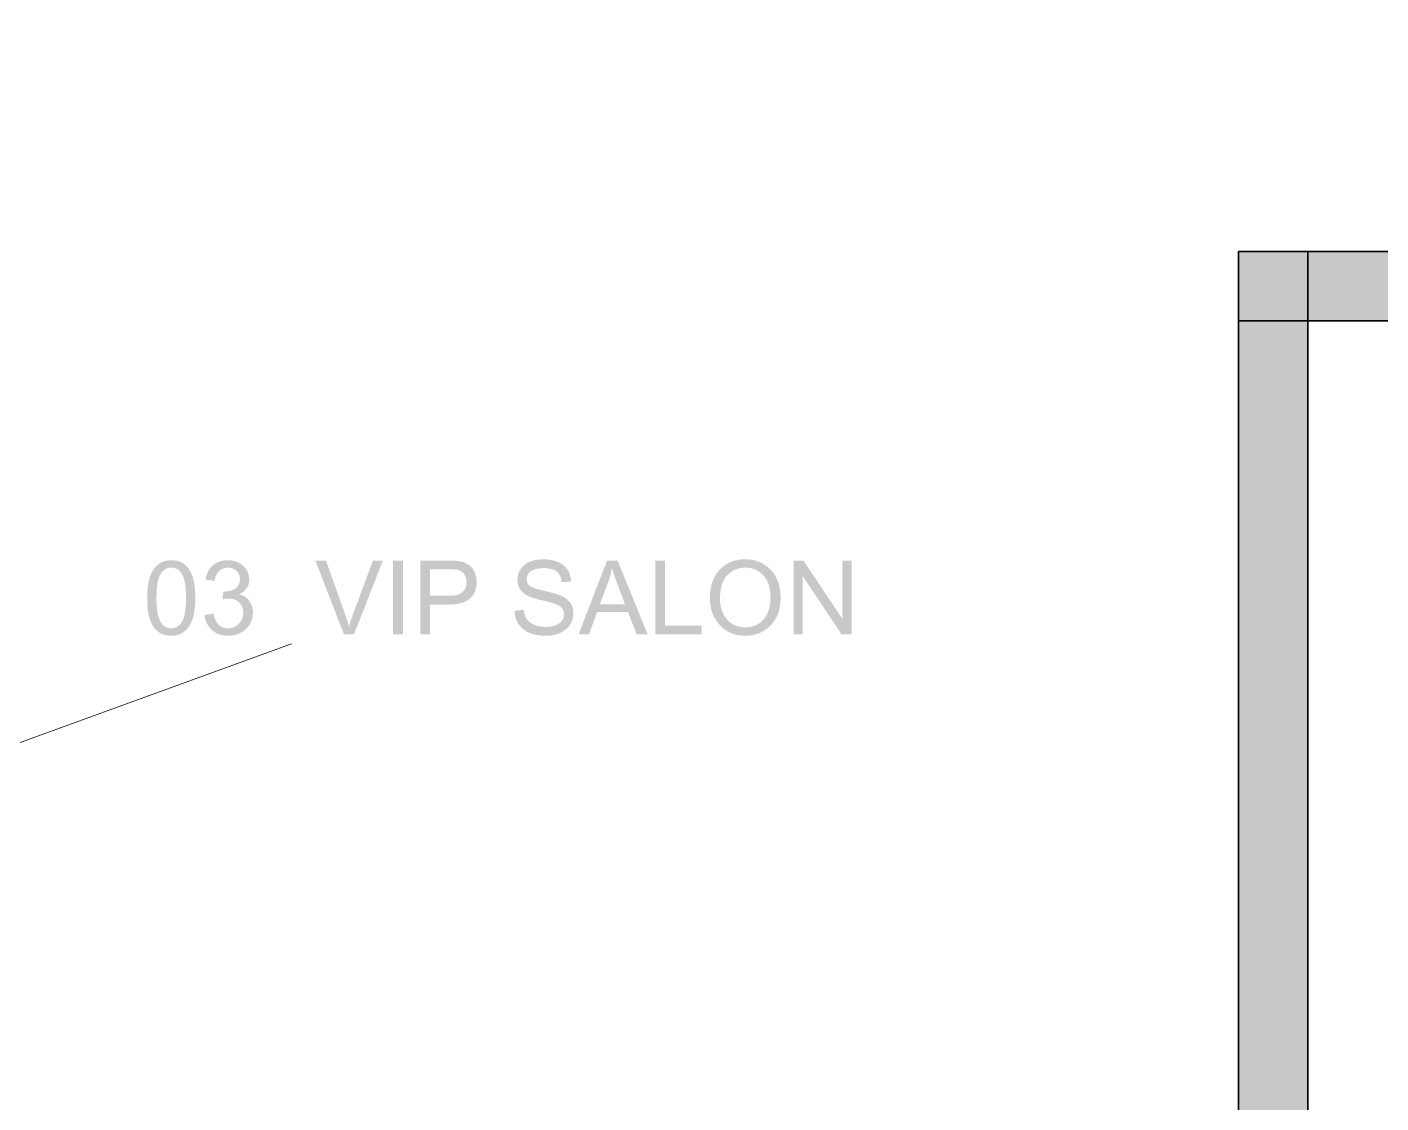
# Model space of a CAD drawing. Header units: millimetres. Extents: x -1336 to 24201, y -1370 to 16142.
# Drawn here: x 3828 to 6758, y 3156 to 5485 of the extents above; entities that cross this region are included whole.
import ezdxf

# ---------------------------------------------------------------- set-up
doc = ezdxf.new("R2010")
doc.units = ezdxf.units.MM
for name, color, linetype, lineweight in [('A-ANNO-TEXT', 7, 'Continuous', 13), ('A-FLOOR-ZONE', 7, 'Continuous', 13), ('A-WALL-EXIST', 7, 'Continuous', 35)]:
    doc.layers.add(name, color=color, linetype=linetype, lineweight=lineweight)

msp = doc.modelspace()

# ---------------------------------------------------------------- hatches: boundary and pattern name
at = {"layer": 'A-ANNO-TEXT'}
h = msp.add_hatch(color=7, dxfattribs=at)
h.paths.add_polyline_path([(4139.5, 4330.8), (4141.2, 4330.7), (4142.8, 4330.7), (4144.3, 4330.6), (4145.9, 4330.4), (4147.4, 4330.3), (4148.9, 4330), (4150.3, 4329.8), (4151.8, 4329.5), (4153.2, 4329.1), (4154.6, 4328.8), (4155.9, 4328.3), (4157.3, 4327.9), (4158.6, 4327.4), (4159.9, 4326.8), (4161.1, 4326.3), (4162.4, 4325.6), (4163.6, 4325), (4164.8, 4324.3), (4165.9, 4323.5), (4167.1, 4322.8), (4168.2, 4322), (4169.3, 4321.1), (4170.3, 4320.2), (4171.3, 4319.3), (4172.3, 4318.3), (4173.3, 4317.3), (4174.3, 4316.2), (4175.2, 4315.1), (4176.1, 4314), (4177, 4312.8), (4177.8, 4311.6), (4178.7, 4310.3), (4179.5, 4309), (4180.3, 4307.7), (4181, 4306.3), (4181.7, 4304.9), (4182.4, 4303.4), (4183.1, 4301.9), (4183.8, 4300.4), (4184.4, 4298.8), (4185, 4297.2), (4185.6, 4295.5), (4186.1, 4293.8), (4186.6, 4292.1), (4187.1, 4290.3), (4187.6, 4288.5), (4188, 4286.6), (4188.5, 4284.7), (4188.9, 4282.8), (4189.2, 4280.8), (4189.6, 4278.8), (4189.9, 4276.7), (4190.2, 4274.6), (4190.4, 4272.5), (4190.7, 4270.3), (4190.9, 4268.1), (4191.1, 4265.8), (4191.3, 4263.5), (4191.4, 4261.2), (4191.5, 4258.8), (4191.6, 4256.4), (4191.7, 4253.9), (4191.7, 4251.4), (4191.7, 4248.9), (4191.7, 4246.3), (4191.7, 4243.8), (4191.6, 4241.3), (4191.5, 4238.9), (4191.4, 4236.5), (4191.2, 4234.1), (4191.1, 4231.8), (4190.9, 4229.6), (4190.7, 4227.3), (4190.4, 4225.1), (4190.1, 4223), (4189.8, 4220.9), (4189.5, 4218.8), (4189.1, 4216.8), (4188.8, 4214.8), (4188.3, 4212.9), (4187.9, 4211), (4187.5, 4209.1), (4187, 4207.3), (4186.5, 4205.5), (4185.9, 4203.8), (4185.3, 4202.1), (4184.8, 4200.4), (4184.1, 4198.8), (4183.5, 4197.2), (4182.8, 4195.7), (4182.1, 4194.2), (4181.4, 4192.8), (4180.6, 4191.4), (4179.9, 4190), (4179.1, 4188.7), (4178.2, 4187.4), (4177.4, 4186.2), (4176.5, 4185), (4175.6, 4183.8), (4174.7, 4182.7), (4173.7, 4181.6), (4172.8, 4180.6), (4171.8, 4179.6), (4170.8, 4178.6), (4169.7, 4177.7), (4168.7, 4176.8), (4167.6, 4175.9), (4166.5, 4175.1), (4165.4, 4174.4), (4164.2, 4173.6), (4163, 4173), (4161.8, 4172.3), (4160.6, 4171.7), (4159.4, 4171.1), (4158.1, 4170.6), (4156.8, 4170.1), (4155.5, 4169.7), (4154.2, 4169.2), (4152.8, 4168.9), (4151.4, 4168.5), (4150, 4168.2), (4148.6, 4168), (4147.1, 4167.8), (4145.7, 4167.6), (4144.2, 4167.4), (4142.7, 4167.4), (4141.1, 4167.3), (4139.5, 4167.3), (4137.9, 4167.3), (4136.3, 4167.4), (4134.8, 4167.5), (4133.2, 4167.6), (4131.7, 4167.8), (4130.2, 4168), (4128.8, 4168.2), (4127.3, 4168.5), (4125.9, 4168.9), (4124.6, 4169.3), (4123.2, 4169.7), (4121.9, 4170.1), (4120.5, 4170.6), (4119.3, 4171.2), (4118, 4171.8), (4116.8, 4172.4), (4115.6, 4173), (4114.4, 4173.7), (4113.2, 4174.5), (4112.1, 4175.2), (4111, 4176.1), (4109.9, 4176.9), (4108.9, 4177.8), (4107.8, 4178.8), (4106.8, 4179.7), (4105.8, 4180.7), (4104.9, 4181.8), (4104, 4182.9), (4103.1, 4184), (4102.2, 4185.2), (4101.3, 4186.4), (4100.5, 4187.7), (4099.7, 4189), (4098.9, 4190.3), (4098.2, 4191.7), (4097.5, 4193.1), (4096.8, 4194.6), (4096.1, 4196.1), (4095.4, 4197.6), (4094.8, 4199.2), (4094.2, 4200.8), (4093.6, 4202.4), (4093.1, 4204.1), (4092.6, 4205.9), (4092.1, 4207.6), (4091.6, 4209.4), (4091.2, 4211.3), (4090.7, 4213.2), (4090.3, 4215.1), (4090, 4217.1), (4089.6, 4219.1), (4089.3, 4221.2), (4089, 4223.3), (4088.8, 4225.4), (4088.5, 4227.6), (4088.3, 4229.8), (4088.1, 4232), (4087.9, 4234.3), (4087.8, 4236.7), (4087.7, 4239), (4087.6, 4241.4), (4087.5, 4243.9), (4087.5, 4246.4), (4087.5, 4248.9), (4087.5, 4251.5), (4087.5, 4254), (4087.6, 4256.5), (4087.7, 4258.9), (4087.8, 4261.3), (4088, 4263.7), (4088.1, 4266), (4088.3, 4268.3), (4088.6, 4270.5), (4088.8, 4272.7), (4089.1, 4274.9), (4089.4, 4277), (4089.7, 4279), (4090.1, 4281.1), (4090.5, 4283), (4090.9, 4285), (4091.3, 4286.9), (4091.8, 4288.8), (4092.2, 4290.6), (4092.8, 4292.4), (4093.3, 4294.1), (4093.9, 4295.8), (4094.5, 4297.5), (4095.1, 4299.1), (4095.7, 4300.7), (4096.4, 4302.2), (4097.1, 4303.7), (4097.8, 4305.1), (4098.6, 4306.5), (4099.3, 4307.9), (4100.1, 4309.2), (4101, 4310.5), (4101.8, 4311.8), (4102.7, 4313), (4103.6, 4314.1), (4104.5, 4315.3), (4105.5, 4316.4), (4106.4, 4317.4), (4107.4, 4318.4), (4108.4, 4319.4), (4109.5, 4320.3), (4110.5, 4321.2), (4111.6, 4322), (4112.7, 4322.9), (4113.8, 4323.6), (4115, 4324.4), (4116.2, 4325.1), (4117.4, 4325.7), (4118.6, 4326.3), (4119.8, 4326.9), (4121.1, 4327.4), (4122.4, 4327.9), (4123.7, 4328.4), (4125, 4328.8), (4126.3, 4329.2), (4127.7, 4329.5), (4129.1, 4329.8), (4130.5, 4330.1), (4132, 4330.3), (4133.5, 4330.4), (4134.9, 4330.6), (4136.5, 4330.7), (4138, 4330.7), (4139.5, 4330.8)])
h.paths.add_polyline_path([(4139.5, 4183.4), (4141.5, 4183.5), (4143.4, 4183.7), (4145.2, 4184), (4147, 4184.4), (4148.7, 4184.9), (4150.3, 4185.6), (4151.9, 4186.4), (4153.4, 4187.3), (4154.9, 4188.3), (4156.3, 4189.4), (4157.6, 4190.7), (4158.9, 4192), (4160.2, 4193.5), (4161.3, 4195.2), (4162.4, 4196.9), (4163.5, 4198.8), (4163.9, 4199.7), (4164.4, 4200.8), (4164.9, 4201.8), (4165.3, 4202.9), (4165.8, 4204), (4166.2, 4205.2), (4166.6, 4206.4), (4167, 4207.6), (4167.4, 4208.9), (4167.7, 4210.2), (4168, 4211.6), (4168.4, 4213), (4168.7, 4214.4), (4169, 4215.9), (4169.2, 4217.4), (4169.5, 4219), (4169.8, 4220.5), (4170, 4222.2), (4170.2, 4223.8), (4170.4, 4225.5), (4170.6, 4227.3), (4170.7, 4229.1), (4170.9, 4230.9), (4171, 4232.7), (4171.1, 4234.6), (4171.2, 4236.5), (4171.3, 4238.5), (4171.4, 4240.5), (4171.5, 4242.6), (4171.5, 4244.6), (4171.5, 4246.8), (4171.5, 4248.9), (4171.5, 4251.9), (4171.5, 4254.8), (4171.4, 4257.6), (4171.3, 4260.4), (4171.2, 4263), (4171, 4265.6), (4170.8, 4268.1), (4170.6, 4270.6), (4170.4, 4272.9), (4170.1, 4275.2), (4169.9, 4277.3), (4169.5, 4279.5), (4169.2, 4281.5), (4168.8, 4283.4), (4168.4, 4285.3), (4168, 4287.1), (4167.5, 4288.8), (4167, 4290.4), (4166.5, 4292), (4166, 4293.6), (4165.4, 4295.1), (4164.8, 4296.5), (4164.2, 4297.9), (4163.5, 4299.2), (4162.9, 4300.5), (4162.1, 4301.7), (4161.4, 4302.8), (4160.6, 4303.9), (4159.8, 4305), (4159, 4306), (4158.2, 4306.9), (4157.3, 4307.8), (4156.4, 4308.6), (4155.4, 4309.4), (4154.5, 4310.1), (4153.5, 4310.8), (4152.5, 4311.4), (4151.4, 4311.9), (4150.3, 4312.5), (4149.2, 4312.9), (4148.1, 4313.3), (4146.9, 4313.7), (4145.7, 4313.9), (4144.5, 4314.2), (4143.3, 4314.4), (4142, 4314.5), (4140.7, 4314.6), (4139.3, 4314.6), (4137.4, 4314.6), (4135.5, 4314.4), (4133.7, 4314.1), (4131.9, 4313.6), (4130.2, 4313.1), (4128.6, 4312.4), (4127, 4311.6), (4125.5, 4310.7), (4124, 4309.7), (4122.6, 4308.5), (4121.3, 4307.2), (4120, 4305.8), (4118.8, 4304.3), (4117.7, 4302.7), (4116.6, 4300.9), (4115.5, 4299), (4115, 4298), (4114.6, 4297), (4114.1, 4295.9), (4113.7, 4294.8), (4113.2, 4293.7), (4112.8, 4292.5), (4112.4, 4291.3), (4112.1, 4290), (4111.7, 4288.7), (4111.3, 4287.4), (4111, 4286), (4110.7, 4284.6), (4110.4, 4283.2), (4110.1, 4281.7), (4109.8, 4280.2), (4109.6, 4278.7), (4109.3, 4277.1), (4109.1, 4275.5), (4108.9, 4273.8), (4108.7, 4272.1), (4108.5, 4270.4), (4108.3, 4268.6), (4108.2, 4266.8), (4108.1, 4265), (4108, 4263.1), (4107.9, 4261.2), (4107.8, 4259.2), (4107.7, 4257.2), (4107.6, 4255.2), (4107.6, 4253.1), (4107.6, 4251), (4107.6, 4248.9), (4107.6, 4246), (4107.6, 4243.1), (4107.7, 4240.3), (4107.8, 4237.6), (4107.9, 4234.9), (4108.1, 4232.4), (4108.3, 4229.9), (4108.5, 4227.5), (4108.7, 4225.2), (4109, 4222.9), (4109.3, 4220.7), (4109.6, 4218.6), (4109.9, 4216.6), (4110.3, 4214.7), (4110.7, 4212.8), (4111.2, 4211), (4111.6, 4209.3), (4112.1, 4207.7), (4112.6, 4206), (4113.2, 4204.5), (4113.8, 4203), (4114.4, 4201.6), (4115, 4200.2), (4115.6, 4198.9), (4116.3, 4197.6), (4117, 4196.4), (4117.8, 4195.2), (4118.5, 4194.1), (4119.3, 4193.1), (4120.2, 4192.1), (4121, 4191.1), (4121.9, 4190.2), (4122.8, 4189.4), (4123.7, 4188.6), (4124.7, 4187.9), (4125.6, 4187.3), (4126.6, 4186.6), (4127.7, 4186.1), (4128.7, 4185.6), (4129.8, 4185.1), (4131, 4184.7), (4132.1, 4184.4), (4133.3, 4184.1), (4134.5, 4183.9), (4135.7, 4183.7), (4137, 4183.5), (4138.2, 4183.5), (4139.5, 4183.4)])
h.paths.add_polyline_path([(4286.5, 4256.5), (4288.3, 4256.2), (4290.1, 4255.7), (4291.8, 4255.2), (4293.4, 4254.6), (4295, 4253.9), (4296.6, 4253.2), (4298.1, 4252.4), (4299.5, 4251.5), (4300.9, 4250.6), (4302.2, 4249.6), (4303.4, 4248.5), (4304.6, 4247.4), (4305.8, 4246.2), (4306.9, 4244.9), (4307.9, 4243.6), (4308.9, 4242.2), (4309.8, 4240.7), (4310.7, 4239.3), (4311.5, 4237.8), (4312.2, 4236.3), (4312.9, 4234.8), (4313.5, 4233.3), (4314.1, 4231.7), (4314.6, 4230.2), (4315, 4228.6), (4315.4, 4227), (4315.7, 4225.4), (4316, 4223.8), (4316.2, 4222.2), (4316.3, 4220.5), (4316.4, 4218.8), (4316.5, 4217.1), (4316.4, 4214.5), (4316.2, 4211.8), (4315.9, 4209.2), (4315.5, 4206.7), (4314.9, 4204.3), (4314.2, 4201.9), (4313.4, 4199.5), (4312.5, 4197.3), (4311.4, 4195.1), (4310.3, 4192.9), (4309, 4190.8), (4307.5, 4188.8), (4306, 4186.8), (4304.3, 4184.9), (4302.5, 4183.1), (4300.6, 4181.3), (4298.6, 4179.6), (4296.5, 4178), (4294.4, 4176.5), (4292.3, 4175.2), (4290, 4173.9), (4287.8, 4172.7), (4285.5, 4171.7), (4283.1, 4170.8), (4280.7, 4170), (4278.3, 4169.2), (4275.8, 4168.6), (4273.2, 4168.1), (4270.6, 4167.8), (4268, 4167.5), (4265.3, 4167.3), (4262.6, 4167.3), (4259.9, 4167.3), (4257.4, 4167.5), (4254.9, 4167.7), (4252.4, 4168), (4250, 4168.5), (4247.7, 4169), (4245.4, 4169.6), (4243.2, 4170.4), (4241.1, 4171.2), (4239, 4172.1), (4236.9, 4173.1), (4235, 4174.2), (4233, 4175.4), (4231.2, 4176.7), (4229.4, 4178.1), (4227.6, 4179.6), (4226, 4181.2), (4224.4, 4182.8), (4222.9, 4184.5), (4221.5, 4186.3), (4220.2, 4188.1), (4218.9, 4190), (4217.8, 4191.9), (4216.7, 4193.9), (4215.8, 4196), (4214.9, 4198.1), (4214.1, 4200.3), (4213.4, 4202.6), (4212.8, 4204.9), (4212.3, 4207.3), (4211.9, 4209.7), (4211.6, 4212.2), (4231.2, 4215), (4231.6, 4213), (4232, 4211.1), (4232.5, 4209.3), (4233, 4207.6), (4233.5, 4205.9), (4234.1, 4204.2), (4234.7, 4202.6), (4235.4, 4201.1), (4236.1, 4199.7), (4236.8, 4198.3), (4237.6, 4197), (4238.4, 4195.7), (4239.2, 4194.5), (4240.1, 4193.4), (4241, 4192.3), (4242, 4191.3), (4243, 4190.3), (4244, 4189.4), (4245.1, 4188.6), (4246.2, 4187.8), (4247.3, 4187.1), (4248.5, 4186.5), (4249.8, 4185.9), (4251, 4185.4), (4252.3, 4184.9), (4253.7, 4184.5), (4255.1, 4184.2), (4256.5, 4183.9), (4257.9, 4183.7), (4259.4, 4183.5), (4261, 4183.5), (4262.6, 4183.4), (4264.3, 4183.5), (4265.9, 4183.6), (4267.6, 4183.8), (4269.2, 4184), (4270.7, 4184.4), (4272.3, 4184.8), (4273.8, 4185.3), (4275.3, 4185.8), (4276.7, 4186.5), (4278.1, 4187.2), (4279.5, 4188), (4280.8, 4188.9), (4282.1, 4189.8), (4283.4, 4190.8), (4284.6, 4191.9), (4285.9, 4193.1), (4287, 4194.3), (4288.1, 4195.6), (4289.1, 4196.9), (4290, 4198.2), (4290.9, 4199.5), (4291.7, 4200.9), (4292.4, 4202.4), (4293, 4203.8), (4293.6, 4205.3), (4294.1, 4206.8), (4294.5, 4208.4), (4294.8, 4210), (4295.1, 4211.6), (4295.3, 4213.3), (4295.4, 4215), (4295.4, 4216.7), (4295.4, 4218.4), (4295.3, 4220), (4295.1, 4221.6), (4294.9, 4223.1), (4294.6, 4224.7), (4294.2, 4226.1), (4293.7, 4227.6), (4293.2, 4229), (4292.7, 4230.4), (4292, 4231.7), (4291.3, 4233), (4290.5, 4234.3), (4289.7, 4235.5), (4288.8, 4236.7), (4287.8, 4237.9), (4286.7, 4239), (4285.6, 4240), (4284.5, 4241), (4283.3, 4242), (4282.1, 4242.8), (4280.8, 4243.6), (4279.5, 4244.4), (4278.1, 4245), (4276.7, 4245.6), (4275.3, 4246.1), (4273.8, 4246.6), (4272.3, 4247), (4270.7, 4247.3), (4269.1, 4247.5), (4267.5, 4247.7), (4265.8, 4247.8), (4264.1, 4247.8), (4262.6, 4247.8), (4261.1, 4247.7), (4259.5, 4247.5), (4257.8, 4247.3), (4256, 4247), (4254.2, 4246.7), (4252.2, 4246.2), (4250.2, 4245.7), (4252.5, 4263), (4254.4, 4263), (4256.2, 4263), (4257.9, 4263.1), (4259.5, 4263.2), (4261.1, 4263.3), (4262.5, 4263.4), (4263.8, 4263.6), (4265, 4263.8), (4266.1, 4264), (4267.3, 4264.3), (4268.5, 4264.6), (4269.8, 4265.1), (4271.1, 4265.6), (4272.4, 4266.1), (4273.8, 4266.8), (4275.2, 4267.5), (4276.6, 4268.2), (4277.9, 4269.1), (4279.2, 4270), (4280.4, 4271.1), (4281.5, 4272.1), (4282.6, 4273.3), (4283.6, 4274.6), (4284.6, 4275.9), (4285.5, 4277.3), (4286.2, 4278.8), (4286.9, 4280.4), (4287.4, 4282.1), (4287.8, 4283.9), (4288.1, 4285.7), (4288.3, 4287.6), (4288.3, 4289.6), (4288.3, 4291.1), (4288.2, 4292.5), (4288, 4293.9), (4287.8, 4295.2), (4287.5, 4296.5), (4287.2, 4297.8), (4286.8, 4299), (4286.3, 4300.2), (4285.8, 4301.3), (4285.2, 4302.4), (4284.6, 4303.4), (4283.9, 4304.5), (4283.1, 4305.4), (4282.3, 4306.3), (4281.4, 4307.2), (4280.4, 4308.1), (4279.4, 4308.9), (4278.4, 4309.6), (4277.3, 4310.3), (4276.3, 4310.9), (4275.2, 4311.5), (4274.1, 4312.1), (4273, 4312.5), (4271.9, 4313), (4270.7, 4313.4), (4269.5, 4313.7), (4268.4, 4314), (4267.1, 4314.2), (4265.9, 4314.4), (4264.7, 4314.5), (4263.4, 4314.6), (4262.1, 4314.6), (4260.6, 4314.6), (4259.2, 4314.5), (4257.8, 4314.3), (4256.4, 4314.1), (4255.1, 4313.9), (4253.8, 4313.6), (4252.6, 4313.2), (4251.3, 4312.7), (4250.1, 4312.2), (4249, 4311.7), (4247.8, 4311.1), (4246.8, 4310.4), (4245.7, 4309.6), (4244.7, 4308.8), (4243.7, 4308), (4242.7, 4307.1), (4241.8, 4306.1), (4241, 4305.1), (4240.1, 4304), (4239.3, 4302.9), (4238.6, 4301.7), (4237.9, 4300.5), (4237.3, 4299.3), (4236.6, 4297.9), (4236.1, 4296.6), (4235.5, 4295.2), (4235.1, 4293.7), (4234.6, 4292.2), (4234.2, 4290.6), (4233.9, 4289), (4233.6, 4287.3), (4233.3, 4285.6), (4213.7, 4289.2), (4214.2, 4291.7), (4214.8, 4294.2), (4215.4, 4296.6), (4216.1, 4298.9), (4216.9, 4301.2), (4217.8, 4303.3), (4218.8, 4305.4), (4219.8, 4307.4), (4220.9, 4309.3), (4222, 4311.1), (4223.3, 4312.9), (4224.6, 4314.6), (4226, 4316.1), (4227.4, 4317.6), (4228.9, 4319.1), (4230.5, 4320.4), (4232.2, 4321.7), (4233.9, 4322.8), (4235.6, 4323.9), (4237.4, 4324.9), (4239.2, 4325.9), (4241, 4326.7), (4242.9, 4327.5), (4244.8, 4328.2), (4246.8, 4328.8), (4248.8, 4329.3), (4250.9, 4329.8), (4252.9, 4330.1), (4255.1, 4330.4), (4257.2, 4330.6), (4259.4, 4330.7), (4261.7, 4330.8), (4264.1, 4330.7), (4266.6, 4330.6), (4268.9, 4330.3), (4271.3, 4330), (4273.5, 4329.6), (4275.7, 4329.1), (4277.9, 4328.5), (4280, 4327.7), (4282.1, 4326.9), (4284.1, 4326.1), (4286, 4325.1), (4287.9, 4324), (4289.8, 4322.8), (4291.6, 4321.5), (4293.3, 4320.2), (4295, 4318.7), (4296.6, 4317.2), (4298.2, 4315.6), (4299.6, 4314), (4300.9, 4312.3), (4302.1, 4310.6), (4303.2, 4308.9), (4304.2, 4307.1), (4305, 4305.3), (4305.8, 4303.4), (4306.5, 4301.5), (4307.1, 4299.6), (4307.6, 4297.6), (4307.9, 4295.5), (4308.2, 4293.5), (4308.3, 4291.3), (4308.4, 4289.2), (4308.4, 4287.8), (4308.3, 4286.4), (4308.2, 4285.1), (4308, 4283.8), (4307.9, 4282.5), (4307.6, 4281.2), (4307.3, 4280), (4307, 4278.8), (4306.7, 4277.6), (4306.2, 4276.4), (4305.8, 4275.3), (4305.3, 4274.2), (4304.8, 4273.1), (4304.2, 4272), (4303.6, 4271), (4302.9, 4269.9), (4302.2, 4269), (4301.4, 4268), (4300.7, 4267), (4299.8, 4266.1), (4298.9, 4265.2), (4298, 4264.3), (4297.1, 4263.5), (4296.1, 4262.7), (4295, 4261.9), (4293.9, 4261.1), (4292.8, 4260.4), (4291.6, 4259.6), (4290.4, 4258.9), (4289.1, 4258.3), (4287.8, 4257.6), (4286.5, 4257), (4286.5, 4256.5)])
h.paths.add_polyline_path([(4597.8, 4330), (4535.2, 4170), (4513.6, 4170), (4451.6, 4330), (4474.4, 4330), (4516, 4213.8), (4517.1, 4210.9), (4518.3, 4208), (4519.3, 4204.9), (4520.4, 4201.7), (4521.4, 4198.4), (4522.4, 4194.9), (4523.4, 4191.4), (4524.3, 4187.7), (4524.7, 4187.7), (4525.6, 4190.9), (4526.5, 4194.1), (4527.4, 4197.3), (4528.4, 4200.6), (4529.5, 4203.9), (4530.6, 4207.1), (4531.8, 4210.4), (4533, 4213.8), (4576.3, 4330), (4597.8, 4330)])
h.paths.add_polyline_path([(4641.2, 4170), (4619.9, 4170), (4619.9, 4330), (4641.2, 4330), (4641.2, 4170)])
h.paths.add_polyline_path([(4678.7, 4330), (4739.1, 4330), (4742.6, 4330), (4746, 4329.9), (4749.2, 4329.8), (4752.4, 4329.6), (4755.4, 4329.4), (4758.3, 4329.2), (4761, 4328.9), (4763.7, 4328.6), (4766.2, 4328.2), (4768.7, 4327.6), (4771.2, 4326.9), (4773.6, 4326), (4776, 4325), (4778.3, 4323.9), (4780.6, 4322.6), (4782.8, 4321.2), (4783.9, 4320.5), (4785, 4319.7), (4786, 4318.8), (4787, 4318), (4787.9, 4317.1), (4788.8, 4316.2), (4789.7, 4315.2), (4790.6, 4314.2), (4791.4, 4313.2), (4792.2, 4312.1), (4792.9, 4311), (4793.7, 4309.9), (4794.3, 4308.7), (4795, 4307.5), (4795.6, 4306.3), (4796.2, 4305.1), (4797.3, 4302.5), (4798.2, 4299.9), (4799, 4297.3), (4799.6, 4294.6), (4800.1, 4291.9), (4800.4, 4289.2), (4800.7, 4286.5), (4800.7, 4283.7), (4800.7, 4281), (4800.5, 4278.3), (4800.2, 4275.7), (4799.8, 4273.2), (4799.3, 4270.7), (4798.7, 4268.3), (4798, 4266), (4797.2, 4263.8), (4796.2, 4261.6), (4795.2, 4259.5), (4794, 4257.4), (4792.7, 4255.4), (4791.3, 4253.5), (4789.8, 4251.7), (4788.2, 4249.9), (4786.5, 4248.2), (4785.6, 4247.4), (4784.6, 4246.6), (4783.7, 4245.8), (4782.7, 4245.1), (4781.6, 4244.3), (4780.5, 4243.7), (4779.4, 4243), (4778.3, 4242.3), (4777.1, 4241.7), (4775.9, 4241.1), (4774.7, 4240.6), (4773.4, 4240.1), (4772.1, 4239.5), (4770.7, 4239.1), (4769.4, 4238.6), (4767.9, 4238.2), (4766.5, 4237.8), (4765, 4237.4), (4763.5, 4237), (4762, 4236.7), (4760.4, 4236.4), (4758.8, 4236.1), (4757.1, 4235.9), (4755.4, 4235.7), (4753.7, 4235.5), (4752, 4235.3), (4750.2, 4235.2), (4748.4, 4235), (4746.5, 4234.9), (4744.7, 4234.9), (4742.8, 4234.8), (4740.8, 4234.8), (4699.9, 4234.8), (4699.9, 4170), (4678.7, 4170), (4678.7, 4330)])
h.paths.add_polyline_path([(4699.9, 4253.8), (4741, 4253.8), (4743.3, 4253.8), (4745.6, 4253.9), (4747.8, 4254.1), (4749.9, 4254.3), (4751.9, 4254.5), (4753.9, 4254.8), (4755.7, 4255.2), (4757.5, 4255.6), (4759.3, 4256.1), (4760.9, 4256.7), (4762.5, 4257.3), (4764, 4257.9), (4765.5, 4258.6), (4766.8, 4259.4), (4768.1, 4260.2), (4769.3, 4261.1), (4770.5, 4262.1), (4771.6, 4263.1), (4772.6, 4264.1), (4773.5, 4265.2), (4774.3, 4266.4), (4775.1, 4267.6), (4775.8, 4268.9), (4776.4, 4270.3), (4777, 4271.7), (4777.5, 4273.1), (4777.9, 4274.6), (4778.2, 4276.2), (4778.5, 4277.8), (4778.6, 4279.5), (4778.7, 4281.3), (4778.8, 4283.1), (4778.8, 4284.3), (4778.7, 4285.4), (4778.6, 4286.6), (4778.5, 4287.7), (4778.3, 4288.9), (4778.1, 4290), (4777.8, 4291), (4777.6, 4292.1), (4777.2, 4293.2), (4776.9, 4294.2), (4776.5, 4295.2), (4776, 4296.2), (4775.5, 4297.2), (4775, 4298.2), (4774.5, 4299.1), (4773.9, 4300), (4773.3, 4300.9), (4772.6, 4301.8), (4772, 4302.6), (4771.3, 4303.4), (4770.6, 4304.1), (4769.9, 4304.8), (4769.1, 4305.4), (4768.4, 4306), (4767.6, 4306.6), (4766.9, 4307.1), (4766.1, 4307.5), (4765.2, 4308), (4764.4, 4308.3), (4763.6, 4308.7), (4762.7, 4309), (4761.8, 4309.2), (4760.9, 4309.4), (4759.9, 4309.6), (4758.9, 4309.8), (4757.8, 4310), (4756.7, 4310.2), (4755.5, 4310.3), (4754.2, 4310.4), (4752.9, 4310.6), (4751.6, 4310.7), (4750.2, 4310.8), (4748.7, 4310.8), (4747.2, 4310.9), (4745.6, 4310.9), (4744, 4311), (4742.3, 4311), (4740.6, 4311), (4699.9, 4311), (4699.9, 4253.8)])
h.paths.add_polyline_path([(4984.8, 4283.1), (4984.6, 4284.9), (4984.4, 4286.8), (4984.1, 4288.5), (4983.7, 4290.2), (4983.2, 4291.9), (4982.7, 4293.5), (4982.1, 4295), (4981.4, 4296.5), (4980.7, 4297.9), (4979.9, 4299.2), (4979.1, 4300.5), (4978.2, 4301.7), (4977.2, 4302.9), (4976.1, 4304), (4975, 4305.1), (4973.8, 4306), (4972.6, 4307), (4971.3, 4307.8), (4969.9, 4308.7), (4968.4, 4309.4), (4966.9, 4310.1), (4965.4, 4310.7), (4963.7, 4311.3), (4962, 4311.8), (4960.2, 4312.3), (4958.4, 4312.7), (4956.5, 4313), (4954.5, 4313.3), (4952.5, 4313.5), (4950.4, 4313.6), (4948.2, 4313.7), (4946, 4313.7), (4944, 4313.7), (4942, 4313.6), (4940.1, 4313.5), (4938.2, 4313.4), (4936.4, 4313.1), (4934.6, 4312.9), (4932.8, 4312.6), (4931.1, 4312.2), (4929.5, 4311.8), (4927.9, 4311.4), (4926.4, 4310.8), (4924.9, 4310.3), (4923.4, 4309.7), (4922, 4309.1), (4920.7, 4308.4), (4919.4, 4307.6), (4918.1, 4306.8), (4917, 4306), (4915.9, 4305.1), (4914.9, 4304.2), (4913.9, 4303.3), (4913.1, 4302.3), (4912.3, 4301.2), (4911.7, 4300.1), (4911.1, 4299), (4910.5, 4297.8), (4910.1, 4296.6), (4909.7, 4295.3), (4909.5, 4294), (4909.3, 4292.7), (4909.1, 4291.3), (4909.1, 4289.8), (4909.1, 4288.6), (4909.2, 4287.3), (4909.4, 4286.1), (4909.6, 4285), (4909.9, 4283.9), (4910.2, 4282.8), (4910.6, 4281.8), (4911.1, 4280.8), (4911.6, 4279.8), (4912.2, 4278.9), (4912.8, 4278.1), (4913.6, 4277.3), (4914.3, 4276.5), (4915.2, 4275.7), (4916.1, 4275), (4917, 4274.4), (4918.1, 4273.8), (4919.2, 4273.1), (4920.5, 4272.5), (4921.9, 4271.9), (4923.4, 4271.2), (4925, 4270.6), (4926.7, 4270), (4928.5, 4269.3), (4930.5, 4268.7), (4932.6, 4268.1), (4934.7, 4267.4), (4937, 4266.8), (4939.4, 4266.2), (4941.9, 4265.6), (4944.6, 4264.9), (4947.3, 4264.3), (4949.8, 4263.8), (4952.2, 4263.2), (4954.5, 4262.7), (4956.8, 4262.1), (4959, 4261.5), (4961.2, 4261), (4963.3, 4260.4), (4965.3, 4259.9), (4967.3, 4259.3), (4969.3, 4258.8), (4971.2, 4258.2), (4973, 4257.6), (4974.7, 4257.1), (4976.5, 4256.5), (4978.1, 4255.9), (4979.7, 4255.3), (4981.3, 4254.8), (4982.8, 4254.1), (4984.3, 4253.5), (4985.8, 4252.7), (4987.2, 4252), (4988.6, 4251.2), (4990, 4250.4), (4991.4, 4249.5), (4992.7, 4248.6), (4994, 4247.6), (4995.3, 4246.6), (4996.5, 4245.6), (4997.7, 4244.5), (4998.9, 4243.4), (5000.1, 4242.3), (5001.2, 4241.1), (5002.3, 4239.9), (5003.3, 4238.6), (5004.3, 4237.3), (5005.1, 4235.9), (5005.9, 4234.4), (5006.7, 4232.9), (5007.3, 4231.4), (5007.9, 4229.8), (5008.5, 4228.1), (5008.9, 4226.5), (5009.3, 4224.7), (5009.6, 4222.9), (5009.8, 4221.1), (5010, 4219.1), (5010.1, 4217.2), (5010.2, 4215.2), (5010.1, 4212.6), (5009.9, 4210.1), (5009.6, 4207.7), (5009.1, 4205.3), (5008.6, 4203), (5007.9, 4200.7), (5007, 4198.5), (5006.1, 4196.3), (5005, 4194.2), (5003.7, 4192.1), (5002.4, 4190.1), (5000.9, 4188.2), (4999.3, 4186.3), (4997.6, 4184.4), (4995.7, 4182.6), (4993.7, 4180.9), (4991.6, 4179.3), (4989.5, 4177.7), (4987.2, 4176.3), (4984.9, 4174.9), (4982.5, 4173.7), (4980, 4172.6), (4977.5, 4171.6), (4974.8, 4170.7), (4972.1, 4169.9), (4969.3, 4169.2), (4966.4, 4168.6), (4963.5, 4168.1), (4960.5, 4167.8), (4957.3, 4167.5), (4954.2, 4167.3), (4950.9, 4167.3), (4948.8, 4167.3), (4946.8, 4167.3), (4944.7, 4167.4), (4942.7, 4167.5), (4940.8, 4167.6), (4938.9, 4167.8), (4937, 4168), (4935.1, 4168.2), (4933.3, 4168.5), (4931.5, 4168.7), (4929.7, 4169.1), (4928, 4169.4), (4926.3, 4169.8), (4924.6, 4170.2), (4923, 4170.6), (4921.4, 4171), (4919.9, 4171.5), (4918.3, 4172), (4916.8, 4172.6), (4915.4, 4173.2), (4913.9, 4173.8), (4912.6, 4174.4), (4911.2, 4175.1), (4909.9, 4175.7), (4908.6, 4176.5), (4907.3, 4177.2), (4906.1, 4178), (4904.9, 4178.8), (4903.7, 4179.6), (4902.6, 4180.5), (4901.5, 4181.4), (4900.4, 4182.3), (4898.4, 4184.3), (4896.5, 4186.2), (4894.7, 4188.3), (4893, 4190.4), (4891.5, 4192.6), (4890.1, 4194.9), (4888.8, 4197.2), (4887.6, 4199.6), (4886.6, 4202.1), (4885.6, 4204.7), (4884.8, 4207.3), (4884.2, 4210), (4883.6, 4212.7), (4883.2, 4215.5), (4882.9, 4218.4), (4882.7, 4221.4), (4902.8, 4223.2), (4903, 4220.8), (4903.3, 4218.5), (4903.7, 4216.3), (4904.2, 4214.2), (4904.8, 4212.2), (4905.5, 4210.2), (4906.3, 4208.3), (4907.2, 4206.5), (4908.2, 4204.8), (4909.2, 4203.2), (4910.4, 4201.7), (4911.7, 4200.2), (4913, 4198.8), (4914.4, 4197.5), (4916, 4196.3), (4917.6, 4195.2), (4919.3, 4194.1), (4921.1, 4193.1), (4922.8, 4192.2), (4924.7, 4191.3), (4926.5, 4190.5), (4928.5, 4189.8), (4930.4, 4189.2), (4932.4, 4188.6), (4934.5, 4188.1), (4936.6, 4187.6), (4938.7, 4187.2), (4940.9, 4186.9), (4943.1, 4186.7), (4945.4, 4186.5), (4947.7, 4186.4), (4950, 4186.4), (4952.2, 4186.4), (4954.4, 4186.5), (4956.5, 4186.6), (4958.5, 4186.8), (4960.5, 4187.1), (4962.4, 4187.4), (4964.3, 4187.8), (4966.1, 4188.2), (4967.9, 4188.7), (4969.6, 4189.2), (4971.3, 4189.8), (4972.9, 4190.5), (4974.4, 4191.2), (4975.9, 4192), (4977.4, 4192.8), (4978.8, 4193.7), (4980.1, 4194.6), (4981.4, 4195.6), (4982.5, 4196.6), (4983.6, 4197.7), (4984.6, 4198.8), (4985.5, 4199.9), (4986.3, 4201.1), (4987, 4202.3), (4987.7, 4203.6), (4988.2, 4204.9), (4988.7, 4206.2), (4989.1, 4207.6), (4989.4, 4209), (4989.6, 4210.5), (4989.7, 4212), (4989.8, 4213.5), (4989.7, 4215.2), (4989.6, 4216.7), (4989.4, 4218.2), (4989, 4219.7), (4988.6, 4221), (4988.1, 4222.4), (4987.6, 4223.6), (4986.9, 4224.9), (4986.1, 4226), (4985.3, 4227.1), (4984.3, 4228.2), (4983.3, 4229.2), (4982.2, 4230.1), (4981, 4231), (4979.7, 4231.9), (4978.3, 4232.6), (4976.8, 4233.4), (4975.2, 4234.1), (4973.5, 4234.9), (4971.6, 4235.6), (4969.6, 4236.4), (4967.5, 4237.1), (4965.3, 4237.9), (4962.9, 4238.6), (4960.5, 4239.3), (4957.9, 4240.1), (4955.2, 4240.8), (4952.4, 4241.6), (4949.4, 4242.3), (4946.3, 4243), (4943.1, 4243.8), (4939.8, 4244.5), (4936.5, 4245.2), (4933.3, 4246), (4930.2, 4246.8), (4927.3, 4247.7), (4924.4, 4248.6), (4921.7, 4249.5), (4919.1, 4250.5), (4916.6, 4251.5), (4914.2, 4252.6), (4912, 4253.6), (4909.8, 4254.8), (4907.8, 4255.9), (4905.9, 4257.1), (4904.1, 4258.3), (4902.5, 4259.6), (4900.9, 4260.9), (4899.5, 4262.3), (4898.1, 4263.7), (4896.9, 4265.1), (4895.7, 4266.6), (4894.6, 4268.1), (4893.7, 4269.7), (4892.8, 4271.4), (4892, 4273.1), (4891.3, 4274.8), (4890.7, 4276.6), (4890.2, 4278.5), (4889.8, 4280.4), (4889.4, 4282.3), (4889.2, 4284.3), (4889.1, 4286.3), (4889, 4288.4), (4889.1, 4290.8), (4889.3, 4293.1), (4889.5, 4295.4), (4890, 4297.6), (4890.5, 4299.8), (4891.1, 4301.9), (4891.9, 4304), (4892.8, 4306), (4893.8, 4307.9), (4894.9, 4309.8), (4896.1, 4311.7), (4897.5, 4313.5), (4899, 4315.2), (4900.5, 4316.9), (4902.3, 4318.6), (4904.1, 4320.2), (4906, 4321.7), (4908, 4323.1), (4910.1, 4324.4), (4912.3, 4325.7), (4914.6, 4326.8), (4916.9, 4327.8), (4919.3, 4328.8), (4921.9, 4329.6), (4924.5, 4330.3), (4927.2, 4331), (4929.9, 4331.5), (4932.8, 4331.9), (4935.8, 4332.3), (4938.8, 4332.5), (4941.9, 4332.7), (4945.1, 4332.7), (4948.4, 4332.7), (4951.6, 4332.5), (4954.7, 4332.3), (4957.8, 4331.9), (4960.7, 4331.5), (4963.6, 4331), (4966.4, 4330.3), (4969.1, 4329.6), (4971.8, 4328.8), (4974.3, 4327.8), (4976.8, 4326.8), (4979.2, 4325.7), (4981.5, 4324.5), (4983.7, 4323.2), (4985.9, 4321.7), (4988, 4320.2), (4989.9, 4318.6), (4991.8, 4316.9), (4993.5, 4315.2), (4995.1, 4313.3), (4996.6, 4311.4), (4998, 4309.4), (4999.2, 4307.3), (5000.4, 4305.1), (5001.4, 4302.8), (5002.3, 4300.5), (5003, 4298.1), (5003.7, 4295.6), (5004.2, 4293), (5004.7, 4290.3), (5005, 4287.5), (5005.1, 4284.7), (4984.8, 4283.1)])
h.paths.add_polyline_path([(5171, 4170), (5147.1, 4170), (5128.4, 4218.7), (5061.6, 4218.7), (5043.9, 4170), (5021.5, 4170), (5083, 4330), (5105.8, 4330), (5171, 4170)])
h.paths.add_polyline_path([(5121.9, 4235.5), (5120.7, 4238.7), (5119.5, 4241.8), (5118.4, 4244.8), (5117.3, 4247.8), (5116.2, 4250.6), (5115.2, 4253.4), (5114.1, 4256.1), (5113.2, 4258.7), (5112.2, 4261.2), (5111.3, 4263.6), (5110.4, 4265.9), (5109.6, 4268.1), (5108.8, 4270.3), (5108, 4272.3), (5107.3, 4274.3), (5106.6, 4276.2), (5105.9, 4278), (5105.2, 4279.7), (5104.6, 4281.3), (5104.1, 4282.9), (5103.5, 4284.3), (5103, 4285.7), (5102.5, 4287), (5102.1, 4288.1), (5101.7, 4289.2), (5101.3, 4290.3), (5101, 4291.2), (5100.7, 4292), (5100.4, 4292.8), (5100.1, 4293.4), (5099.9, 4294), (5099.8, 4294.5), (5099.1, 4296.3), (5098.5, 4298.3), (5097.8, 4300.4), (5097.1, 4302.7), (5096.4, 4305.1), (5095.7, 4307.7), (5095, 4310.4), (5094.2, 4313.3), (5093.7, 4313.3), (5092.9, 4309.3), (5092, 4305.4), (5091.1, 4301.5), (5090.1, 4297.7), (5089, 4294), (5087.9, 4290.4), (5086.7, 4286.9), (5085.5, 4283.4), (5067.6, 4235.5), (5121.9, 4235.5)])
h.paths.add_polyline_path([(5287.7, 4170), (5187.6, 4170), (5187.6, 4330), (5208.8, 4330), (5208.8, 4189), (5287.7, 4189), (5287.7, 4170)])
h.paths.add_polyline_path([(5382.3, 4332.7), (5384.4, 4332.7), (5386.5, 4332.6), (5388.5, 4332.5), (5390.5, 4332.4), (5392.5, 4332.2), (5394.5, 4331.9), (5396.5, 4331.6), (5398.4, 4331.3), (5400.3, 4330.9), (5402.1, 4330.5), (5404, 4330), (5405.8, 4329.5), (5407.6, 4329), (5409.4, 4328.4), (5411.2, 4327.7), (5412.9, 4327), (5414.6, 4326.3), (5416.3, 4325.5), (5417.9, 4324.7), (5419.6, 4323.8), (5421.2, 4322.9), (5422.8, 4321.9), (5424.3, 4320.9), (5425.9, 4319.9), (5427.4, 4318.8), (5428.9, 4317.7), (5430.4, 4316.5), (5431.8, 4315.3), (5433.2, 4314), (5434.6, 4312.7), (5436, 4311.3), (5437.3, 4309.9), (5438.7, 4308.5), (5439.9, 4307), (5441.2, 4305.5), (5442.4, 4304), (5443.5, 4302.4), (5444.6, 4300.9), (5445.7, 4299.2), (5446.7, 4297.6), (5447.7, 4295.9), (5448.6, 4294.2), (5449.5, 4292.5), (5450.4, 4290.8), (5451.2, 4289), (5452, 4287.2), (5452.7, 4285.3), (5453.4, 4283.5), (5454, 4281.6), (5454.6, 4279.7), (5455.2, 4277.7), (5455.7, 4275.7), (5456.2, 4273.7), (5456.6, 4271.7), (5457, 4269.6), (5457.4, 4267.5), (5457.7, 4265.4), (5458, 4263.3), (5458.2, 4261.1), (5458.4, 4258.9), (5458.5, 4256.7), (5458.6, 4254.4), (5458.7, 4252.1), (5458.7, 4249.8), (5458.7, 4247.5), (5458.6, 4245.2), (5458.5, 4242.9), (5458.4, 4240.7), (5458.2, 4238.5), (5458, 4236.3), (5457.7, 4234.2), (5457.4, 4232.1), (5457, 4230), (5456.6, 4227.9), (5456.2, 4225.9), (5455.7, 4223.9), (5455.2, 4221.9), (5454.6, 4220), (5454, 4218.1), (5453.4, 4216.2), (5452.7, 4214.4), (5451.9, 4212.5), (5451.2, 4210.7), (5450.3, 4209), (5449.5, 4207.2), (5448.6, 4205.5), (5447.6, 4203.8), (5446.6, 4202.2), (5445.6, 4200.5), (5444.5, 4198.9), (5443.4, 4197.4), (5442.3, 4195.8), (5441.1, 4194.3), (5439.8, 4192.8), (5438.6, 4191.3), (5437.2, 4189.9), (5435.9, 4188.5), (5434.5, 4187.2), (5433.1, 4185.9), (5431.7, 4184.6), (5430.2, 4183.4), (5428.7, 4182.2), (5427.3, 4181.1), (5425.7, 4180), (5424.2, 4179), (5422.6, 4178), (5421, 4177), (5419.4, 4176.1), (5417.8, 4175.3), (5416.1, 4174.4), (5414.5, 4173.7), (5412.8, 4172.9), (5411, 4172.2), (5409.3, 4171.6), (5407.5, 4171), (5405.7, 4170.5), (5403.9, 4169.9), (5402, 4169.5), (5400.2, 4169.1), (5398.3, 4168.7), (5396.4, 4168.4), (5394.4, 4168.1), (5392.5, 4167.8), (5390.5, 4167.6), (5388.5, 4167.5), (5386.5, 4167.4), (5384.4, 4167.3), (5382.3, 4167.3), (5380.2, 4167.3), (5378.1, 4167.4), (5376, 4167.5), (5373.9, 4167.6), (5371.9, 4167.8), (5369.8, 4168.1), (5367.8, 4168.4), (5365.9, 4168.7), (5363.9, 4169.1), (5362, 4169.6), (5360.1, 4170), (5358.3, 4170.6), (5356.5, 4171.1), (5354.7, 4171.8), (5352.9, 4172.4), (5351.1, 4173.1), (5349.4, 4173.9), (5347.7, 4174.7), (5346, 4175.5), (5344.4, 4176.4), (5342.8, 4177.4), (5341.2, 4178.4), (5339.6, 4179.4), (5338, 4180.5), (5336.5, 4181.6), (5335, 4182.8), (5333.6, 4184), (5332.1, 4185.2), (5330.7, 4186.5), (5329.4, 4187.9), (5328, 4189.3), (5326.7, 4190.7), (5325.4, 4192.2), (5324.1, 4193.7), (5322.9, 4195.2), (5321.7, 4196.8), (5320.6, 4198.3), (5319.5, 4199.9), (5318.5, 4201.5), (5317.5, 4203.1), (5316.5, 4204.8), (5315.6, 4206.4), (5314.7, 4208.1), (5313.8, 4209.8), (5313, 4211.5), (5312.3, 4213.3), (5311.6, 4215), (5310.9, 4216.8), (5310.2, 4218.6), (5309.6, 4220.4), (5309.1, 4222.3), (5308.6, 4224.1), (5308.1, 4226), (5307.7, 4227.9), (5307.3, 4229.8), (5306.9, 4231.8), (5306.6, 4233.7), (5306.3, 4235.7), (5306.1, 4237.7), (5305.9, 4239.7), (5305.8, 4241.8), (5305.7, 4243.8), (5305.6, 4245.9), (5305.6, 4248), (5305.6, 4250.5), (5305.7, 4252.9), (5305.8, 4255.3), (5305.9, 4257.6), (5306.1, 4259.9), (5306.4, 4262.2), (5306.6, 4264.5), (5306.9, 4266.7), (5307.3, 4268.9), (5307.7, 4271), (5308.1, 4273.1), (5308.6, 4275.2), (5309.1, 4277.3), (5309.7, 4279.3), (5310.3, 4281.3), (5310.9, 4283.2), (5311.6, 4285.2), (5312.4, 4287.1), (5313.1, 4288.9), (5313.9, 4290.7), (5314.8, 4292.5), (5315.7, 4294.3), (5316.6, 4296), (5317.6, 4297.7), (5318.6, 4299.4), (5319.7, 4301), (5320.8, 4302.6), (5321.9, 4304.2), (5323.1, 4305.7), (5324.4, 4307.2), (5325.6, 4308.7), (5326.9, 4310.1), (5328.3, 4311.5), (5329.7, 4312.8), (5331.1, 4314.1), (5332.5, 4315.4), (5333.9, 4316.6), (5335.4, 4317.8), (5336.9, 4318.9), (5338.4, 4320), (5340, 4321), (5341.5, 4322), (5343.1, 4323), (5344.7, 4323.9), (5346.4, 4324.7), (5348, 4325.6), (5349.7, 4326.3), (5351.5, 4327.1), (5353.2, 4327.8), (5355, 4328.4), (5356.8, 4329), (5358.6, 4329.5), (5360.4, 4330.1), (5362.3, 4330.5), (5364.2, 4330.9), (5366.1, 4331.3), (5368, 4331.6), (5370, 4331.9), (5372, 4332.2), (5374, 4332.4), (5376.1, 4332.5), (5378.1, 4332.6), (5380.2, 4332.7), (5382.3, 4332.7)])
h.paths.add_polyline_path([(5382.1, 4185.4), (5385.1, 4185.5), (5388.1, 4185.7), (5390.9, 4186), (5393.7, 4186.5), (5396.4, 4187.1), (5399.1, 4187.8), (5401.6, 4188.6), (5404.1, 4189.6), (5406.6, 4190.8), (5408.9, 4192), (5411.2, 4193.4), (5413.4, 4195), (5415.6, 4196.6), (5417.6, 4198.4), (5419.6, 4200.4), (5421.6, 4202.4), (5423.4, 4204.6), (5425.1, 4206.9), (5426.7, 4209.3), (5428.2, 4211.8), (5429.6, 4214.4), (5430.8, 4217.1), (5431.9, 4219.9), (5432.9, 4222.8), (5433.8, 4225.8), (5434.6, 4228.9), (5435.3, 4232.1), (5435.8, 4235.4), (5436.2, 4238.9), (5436.5, 4242.4), (5436.7, 4246), (5436.8, 4249.8), (5436.8, 4251.7), (5436.7, 4253.6), (5436.7, 4255.5), (5436.6, 4257.4), (5436.4, 4259.2), (5436.3, 4261), (5436.1, 4262.7), (5435.8, 4264.5), (5435.6, 4266.2), (5435.3, 4267.9), (5435, 4269.5), (5434.6, 4271.2), (5434.2, 4272.8), (5433.8, 4274.3), (5433.4, 4275.9), (5432.9, 4277.4), (5432.4, 4278.9), (5431.9, 4280.3), (5431.3, 4281.8), (5430.8, 4283.2), (5430.1, 4284.5), (5429.5, 4285.9), (5428.8, 4287.2), (5428.1, 4288.5), (5427.4, 4289.8), (5426.6, 4291), (5425.8, 4292.2), (5425, 4293.4), (5424.1, 4294.5), (5423.2, 4295.6), (5422.3, 4296.7), (5421.4, 4297.8), (5419.4, 4299.8), (5417.4, 4301.7), (5415.3, 4303.5), (5413.1, 4305.2), (5410.9, 4306.7), (5408.7, 4308), (5406.3, 4309.3), (5403.9, 4310.4), (5401.5, 4311.4), (5399, 4312.2), (5396.4, 4313), (5393.7, 4313.6), (5391, 4314), (5388.3, 4314.3), (5385.4, 4314.5), (5382.6, 4314.6), (5379.6, 4314.5), (5376.7, 4314.4), (5373.8, 4314), (5371.1, 4313.6), (5368.4, 4313), (5365.7, 4312.3), (5363.2, 4311.5), (5360.7, 4310.5), (5358.2, 4309.4), (5355.9, 4308.2), (5353.6, 4306.8), (5351.3, 4305.3), (5349.2, 4303.7), (5347, 4302), (5345, 4300.1), (5343, 4298.1), (5342.1, 4297.1), (5341.2, 4296), (5340.3, 4294.9), (5339.4, 4293.7), (5338.6, 4292.6), (5337.8, 4291.3), (5337, 4290.1), (5336.3, 4288.8), (5335.6, 4287.5), (5334.9, 4286.1), (5334.2, 4284.7), (5333.6, 4283.3), (5333, 4281.8), (5332.4, 4280.3), (5331.9, 4278.8), (5331.4, 4277.3), (5330.9, 4275.7), (5330.5, 4274), (5330.1, 4272.4), (5329.7, 4270.7), (5329.4, 4268.9), (5329.1, 4267.2), (5328.8, 4265.4), (5328.5, 4263.5), (5328.3, 4261.7), (5328.1, 4259.8), (5327.9, 4257.8), (5327.8, 4255.8), (5327.7, 4253.8), (5327.6, 4251.8), (5327.6, 4249.7), (5327.5, 4247.6), (5327.6, 4244.2), (5327.8, 4240.8), (5328.1, 4237.5), (5328.5, 4234.3), (5329, 4231.2), (5329.7, 4228.2), (5330.4, 4225.3), (5331.3, 4222.4), (5332.3, 4219.7), (5333.5, 4217), (5334.7, 4214.4), (5336.1, 4211.8), (5337.6, 4209.4), (5339.2, 4207), (5340.9, 4204.8), (5342.7, 4202.6), (5344.6, 4200.5), (5346.6, 4198.5), (5348.7, 4196.7), (5350.9, 4195.1), (5353.1, 4193.5), (5355.4, 4192.1), (5357.7, 4190.8), (5360.2, 4189.7), (5362.6, 4188.7), (5365.2, 4187.8), (5367.9, 4187.1), (5370.6, 4186.5), (5373.3, 4186), (5376.2, 4185.7), (5379.1, 4185.5), (5382.1, 4185.4)])
h.paths.add_polyline_path([(5612.5, 4170), (5590.8, 4170), (5507.2, 4295.6), (5506.8, 4295.6), (5506.8, 4170), (5486.7, 4170), (5486.7, 4330), (5508.3, 4330), (5591.9, 4204.4), (5592.3, 4204.4), (5592.3, 4330), (5612.5, 4330), (5612.5, 4170)])
at = {"layer": 'A-WALL-EXIST'}
h = msp.add_hatch(color=8, dxfattribs=at)
h.dxf.hatch_style = 1
h.paths.add_polyline_path([(6450, 0), (6600, 0), (6600, 4999), (6450, 4999)])
h = msp.add_hatch(color=8, dxfattribs=at)
h.dxf.hatch_style = 1
h.paths.add_polyline_path([(6450, 4849), (6850, 4849), (6850, 4999), (6450, 4999)])

# ---------------------------------------------------------------- linework, layer by layer
at = {"color": 7}
msp.add_line((6505, 4999), (9660, 4999), dxfattribs=at)
at = {"layer": 'A-ANNO-TEXT'}
msp.add_line((3300, 3750), (4400, 4150), dxfattribs=at)
at = {"layer": 'A-FLOOR-ZONE'}
for points in [[(0, 0), (6450, 0), (6450, 4999), (8800, 4999), (8800, 14200), (0, 14200)], [(8800, 4999), (6450, 4999), (6450, 2500), (3800, 2500), (3800, 5400), (250, 5400), (250, 2100), (0, 2100), (0, 5500), (1699, 5500), (1699, 8600), (8800, 8600), (8800, 4999)]]:
    msp.add_lwpolyline(points, close=True, dxfattribs=at)
at = {"layer": 'A-WALL-EXIST'}
for points in [[(6450, 0), (6600, 0), (6600, 4999), (6450, 4999)], [(6450, 4849), (6850, 4849), (6850, 4999), (6450, 4999)]]:
    msp.add_lwpolyline(points, close=True, dxfattribs=at)
at = {"layer": 'Defpoints'}
msp.add_point((6450, 4999), dxfattribs=at)

doc.saveas('drawing.dxf')
